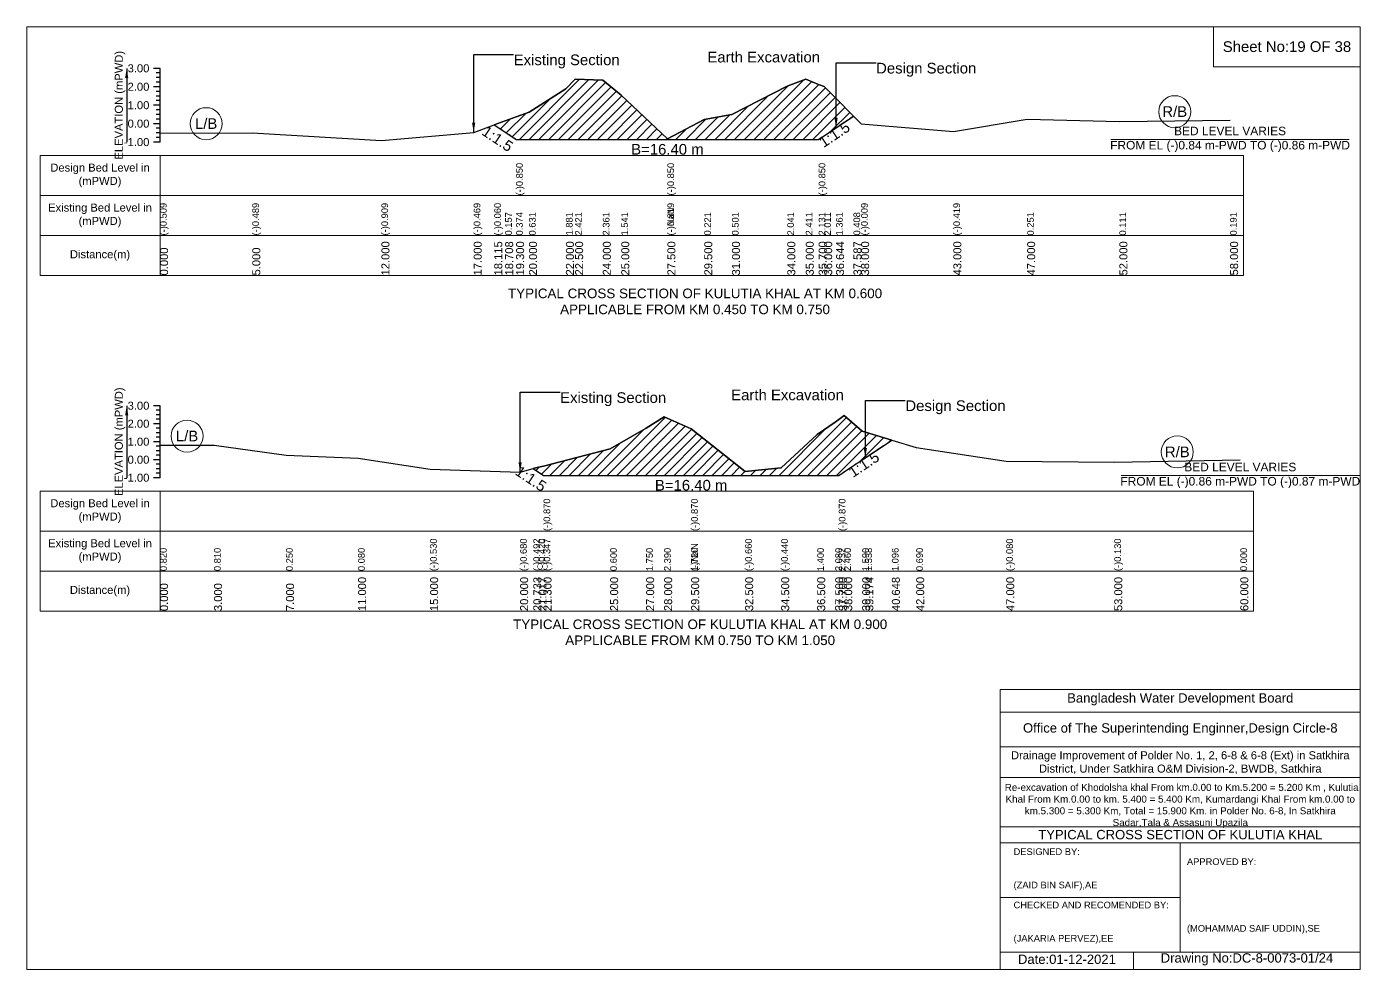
# Model space of a CAD drawing. Header units: inches. Extents: x 93000 to 476000, y -4242 to 0.
# Drawn here: x 280000 to 286000, y -4242 to 0 of the extents above; entities that cross this region are included whole.
import ezdxf

# ---------------------------------------------------------------- set-up
doc = ezdxf.new("R2010")
doc.units = ezdxf.units.IN
doc.header["$LTSCALE"] = 7
doc.header["$MEASUREMENT"] = 0
doc.linetypes.add('DASHED', pattern=[0.75, 0.5, -0.25])
for name, color, linetype, lineweight in [('Cross section Data Border', 7, 'Continuous', 9), ('Cross Section Labels', 7, 'Continuous', 9), ('Design_Bed_Level for Xsection', 7, 'DASHED', 25), ('Existing_Bed_Level for Xsection', 7, 'Continuous', 25), ('Long Section Labels', 7, 'Continuous', 9)]:
    doc.layers.add(name, color=color, linetype=linetype, lineweight=lineweight)
doc.styles.get("Standard").update_dxf_attribs({"font": 'arial.ttf'})
doc.dimstyles.get("Standard").update_dxf_attribs({"dimtxt": 0.18, "dimasz": 0.18, "dimexe": 0.18, "dimexo": 0.0625, "dimgap": 0.09, "dimtad": 0, "dimtih": 1, "dimtoh": 1, "dimdec": 4, "dimzin": 0, "dimdsep": 46, "dimtxsty": 'Standard', "dimcen": 0.09, "dimadec": 0, "dimazin": 0, "dimtfac": 1, "dimtdec": 4, "dimtofl": 0, "dimtmove": 0, "dimatfit": 3, "dimfxl": 1, "dimtolj": 1, "dimtzin": 0, "dimarcsym": 0})

msp = doc.modelspace()

# ---------------------------------------------------------------- hatches: boundary and pattern name
at = {"layer": 'Existing_Bed_Level for Xsection'}
h = msp.add_hatch(dxfattribs=at)
h.set_pattern_fill('ANSI31', color=256, scale=249, style=0)
h.paths.add_polyline_path([(282103.6, -441.5), (282152.7, -474.3), (282201.9, -507.1), (282260, -507.1), (282426, -507.1), (282467.5, -507.1), (282592, -507.1), (282675, -507.1), (282882.5, -507.1), (283048.5, -507.1), (283173, -507.1), (283422, -507.1), (283505, -507.1), (283563.1, -507.1), (283588, -490.5), (283641.4, -454.9), (283719.7, -402.7), (283641.4, -323.6), (283588, -269.6), (283563.1, -259.7), (283505, -236.4), (283422, -267.1), (283173, -395), (283048.5, -418.2), (282882.5, -504.5), (282675, -308.6), (282592, -240.6), (282467.5, -235.6), (282426, -280.4), (282260, -384.2), (282201.9, -405.5), (282152.7, -423.5)])
h = msp.add_hatch(dxfattribs=at)
h.set_pattern_fill('ANSI31', color=256, scale=243, style=0)
h.paths.add_polyline_path([(282279.4, -1988.8), (282302.4, -2004.1), (282325.3, -2019.4), (282625, -2019.4), (282787, -2019.4), (282868, -2019.4), (282989.5, -2019.4), (283232.5, -2019.4), (283394.5, -2019.4), (283556.5, -2019.4), (283637.5, -2019.4), (283653.7, -2019.4), (283678, -2003.2), (283759, -1949.2), (283773.1, -1939.8), (283892.5, -1860.2), (283773.1, -1824.4), (283759, -1820.1), (283678, -1749.7), (283653.7, -1768.1), (283637.5, -1780.4), (283556.5, -1835.5), (283394.5, -1984.6), (283232.5, -2002.4), (282989.5, -1809.6), (282868, -1755.3), (282787, -1807.2), (282625, -1900.3), (282325.3, -1977), (282302.4, -1982.9)])

# ---------------------------------------------------------------- linework, layer by layer
at = {"layer": 'Cross section Data Border'}
for points in [[(280000, 0), (286000, 0), (286000, -4242), (280000, -4242)], [(285340, 0), (286000, 0), (286000, -180), (285340, -180)], [(280060, -579.6), (285474, -579.6), (285474, -1119.6), (280060, -1119.6)], [(280060, -2089.9), (285520, -2089.9), (285520, -2629.9), (280060, -2629.9)]]:
    msp.add_lwpolyline(points, close=True, dxfattribs=at)
for points in [[(280600, -579.6), (280600, -1119.6)], [(280060, -759.6), (285474, -759.6)], [(280060, -939.6), (285474, -939.6)], [(280600, -2089.9), (280600, -2629.9)], [(280060, -2269.9), (285520, -2269.9)], [(280060, -2449.9), (285520, -2449.9)], [(284380, -4242), (284380, -2982), (286000, -2982)], [(284380, -3084), (286000, -3084)], [(284380, -3240), (286000, -3240)], [(284380, -3378), (286000, -3378)], [(284380, -3600), (286000, -3600)], [(284380, -3672), (286000, -3672)], [(285190, -3672), (285190, -4164)], [(284380, -3918), (285190, -3918)], [(284380, -4164), (286000, -4164)], [(284980, -4164), (284980, -4242)]]:
    msp.add_lwpolyline(points, dxfattribs=at)
at = {"layer": 'Cross Section Labels'}
for points in [[(284878.2, -507.1), (285949.8, -507.1)], [(284924.2, -2019.4), (285995.8, -2019.4)]]:
    msp.add_lwpolyline(points, dxfattribs=at)
for centre in [(285165, -382.5), (280807.5, -436.5), (280721.5, -1842.4), (285176.5, -1913.7)]:
    msp.add_circle(centre, 72, dxfattribs=at)
at = {"layer": 'Design_Bed_Level for Xsection'}
for points in [[(282103.6, -441.5), (282152.7, -474.3), (282201.9, -507.1), (282882.5, -507.1), (283563.1, -507.1), (283641.4, -454.9), (283719.7, -402.7)], [(282279.4, -1988.8), (282302.4, -2004.1), (282325.3, -2019.4), (282989.5, -2019.4), (283653.7, -2019.4), (283773.1, -1939.8), (283892.5, -1860.2)]]:
    msp.add_lwpolyline(points, dxfattribs=at)
at = {"layer": 'Existing_Bed_Level for Xsection'}
for points in [[(280600, -187.6), (280570, -187.6)], [(280600, -208.3), (280582, -208.3)], [(280600, -229.1), (280582, -229.1)], [(280600, -519.6), (280600, -436.6), (280600, -353.6), (280600, -270.6), (280600, -187.6)], [(280600, -478.8), (281015, -477.1), (281596, -512), (282011, -475.5), (282103.6, -441.5), (282152.7, -423.5), (282201.9, -405.5), (282201.9, -405.5), (282260, -384.2), (282426, -280.4), (282467.5, -235.6), (282592, -240.6), (282675, -308.6), (282882.5, -504.5), (282882.5, -504.5), (283048.5, -418.2), (283173, -395), (283422, -267.1), (283505, -236.4), (283563.1, -259.7), (283563.1, -259.7), (283588, -269.6), (283641.4, -323.6), (283719.7, -402.7), (283754, -437.3), (284169, -471.3), (284501, -415.7), (284916, -427.3), (285414, -420.7)], [(280600, -270.6), (280570, -270.6)], [(280600, -249.8), (280582, -249.8)], [(280600, -291.3), (280582, -291.3)], [(280600, -353.6), (280570, -353.6)], [(280600, -312.1), (280582, -312.1)], [(280600, -332.8), (280582, -332.8)], [(280600, -374.3), (280582, -374.3)], [(280600, -395.1), (280582, -395.1)], [(280600, -415.8), (280582, -415.8)], [(280600, -436.6), (280570, -436.6)], [(280600, -457.3), (280582, -457.3)], [(280600, -478.1), (280582, -478.1)], [(280600, -519.6), (280570, -519.6)], [(280600, -498.8), (280582, -498.8)], [(280600, -1705.9), (280570, -1705.9)], [(280600, -1726.2), (280582, -1726.2)], [(280600, -2029.9), (280600, -1948.9), (280600, -1867.9), (280600, -1786.9), (280600, -1705.9)], [(280600, -1786.9), (280570, -1786.9)], [(280600, -1746.4), (280582, -1746.4)], [(280600, -1766.7), (280582, -1766.7)], [(280600, -1882.5), (280843, -1883.3), (281167, -1928.7), (281491, -1942.4), (281815, -1991.8), (282220, -2004), (282279.4, -1988.8), (282302.4, -1982.9), (282325.3, -1977), (282325.3, -1977), (282625, -1900.3), (282787, -1807.2), (282868, -1755.3), (282989.5, -1809.6), (282989.5, -1809.6), (283232.5, -2002.4), (283394.5, -1984.6), (283556.5, -1835.5), (283637.5, -1780.4), (283653.7, -1768.1), (283653.7, -1768.1), (283678, -1749.7), (283759, -1820.1), (283773.1, -1824.4), (283892.5, -1860.2), (284002, -1893), (284407, -1955.4), (284893, -1959.5), (285460, -1948.9)], [(280600, -1807.2), (280582, -1807.2)], [(280600, -1827.4), (280582, -1827.4)], [(280600, -1847.7), (280582, -1847.7)], [(280600, -1867.9), (280570, -1867.9)], [(280600, -1888.2), (280582, -1888.2)], [(280600, -1908.4), (280582, -1908.4)], [(280600, -1948.9), (280570, -1948.9)], [(280600, -1928.7), (280582, -1928.7)], [(280600, -1969.2), (280582, -1969.2)], [(280600, -2029.9), (280570, -2029.9)], [(280600, -1989.4), (280582, -1989.4)], [(280600, -2009.7), (280582, -2009.7)]]:
    msp.add_lwpolyline(points, dxfattribs=at)
for points in [[(282103.6, -441.5), (282152.7, -474.3), (282201.9, -507.1), (282201.9, -507.1), (282260, -507.1), (282426, -507.1), (282467.5, -507.1), (282592, -507.1), (282675, -507.1), (282882.5, -507.1), (282882.5, -507.1), (283048.5, -507.1), (283173, -507.1), (283422, -507.1), (283505, -507.1), (283563.1, -507.1), (283563.1, -507.1), (283588, -490.5), (283641.4, -454.9), (283719.7, -402.7), (283719.7, -402.7), (283719.7, -402.7), (283641.4, -323.6), (283588, -269.6), (283563.1, -259.7), (283563.1, -259.7), (283505, -236.4), (283422, -267.1), (283173, -395), (283048.5, -418.2), (282882.5, -504.5), (282882.5, -504.5), (282675, -308.6), (282592, -240.6), (282467.5, -235.6), (282426, -280.4), (282260, -384.2), (282201.9, -405.5), (282201.9, -405.5), (282152.7, -423.5)], [(282279.4, -1988.8), (282302.4, -2004.1), (282325.3, -2019.4), (282325.3, -2019.4), (282625, -2019.4), (282787, -2019.4), (282868, -2019.4), (282989.5, -2019.4), (282989.5, -2019.4), (283232.5, -2019.4), (283394.5, -2019.4), (283556.5, -2019.4), (283637.5, -2019.4), (283653.7, -2019.4), (283653.7, -2019.4), (283678, -2003.2), (283759, -1949.2), (283773.1, -1939.8), (283892.5, -1860.2), (283773.1, -1824.4), (283759, -1820.1), (283678, -1749.7), (283653.7, -1768.1), (283653.7, -1768.1), (283637.5, -1780.4), (283556.5, -1835.5), (283394.5, -1984.6), (283232.5, -2002.4), (282989.5, -1809.6), (282989.5, -1809.6), (282868, -1755.3), (282787, -1807.2), (282625, -1900.3), (282325.3, -1977), (282325.3, -1977), (282302.4, -1982.9)]]:
    msp.add_lwpolyline(points, close=True, dxfattribs=at)

# ---------------------------------------------------------------- texts
at = {"layer": 'Cross section Data Border', "attachment_point": 5}
for s, insert, char_height in [('Sheet No:19 OF 38', (285670, -90), 48), ('Bangladesh Water Development Board', (285190, -3027), 42), ('Office of The Superintending Enginner,Design Circle-8', (285190, -3162), 42)]:
    msp.add_mtext(s, dxfattribs=dict(at, insert=insert, char_height=char_height))
at = {"layer": 'Cross section Data Border'}
for s, insert, char_height, width, attachment_point in [('Design Bed Level in (mPWD)', (280330, -669.6), 36, 480, 5), ('Existing Bed Level in (mPWD)', (280330, -849.6), 36, 480, 5), ('Distance(m)', (280330, -1029.6), 36, 480, 5), ('Design Bed Level in (mPWD)', (280330, -2179.9), 36, 480, 5), ('Existing Bed Level in (mPWD)', (280330, -2359.9), 36, 480, 5), ('Distance(m)', (280330, -2539.9), 36, 480, 5), ('Drainage Improvement of Polder No. 1, 2, 6-8 & 6-8 (Ext) in Satkhira District, Under Satkhira O&M Division-2, BWDB, Satkhira', (285190, -3312), 36, 1680, 5), (' Re-excavation of Khodolsha khal From km.0.00 to Km.5.200 = 5.200 Km , Kulutia Khal From Km.0.00 to km. 5.400 = 5.400 Km, Kumardangi Khal From km.0.00 to km.5.300 = 5.300 Km, Total = 15.900 Km. in Polder No. 6-8, In Satkhira Sadar,Tala & Assasuni Upazila', (285190, -3507), 31.6143, 1620, 5), ('TYPICAL CROSS SECTION OF KULUTIA KHAL', (285190, -3636), 42, 1680, 5), ('DESIGNED BY:^J^J^J(ZAID BIN SAIF),AE', (284440, -3792), 30, 840, 4), ('APPROVED BY:^J^J^J^J^J^J(MOHAMMAD SAIF UDDIN),SE', (285220, -3912), 30, 840, 4), ('CHECKED AND RECOMENDED BY:^J^J^J(JAKARIA PERVEZ),EE', (284440, -4032), 30, 840, 4), ('Date:01-12-2021', (284680, -4197), 42, 840, 5), ('Drawing No:DC-8-0073-01/24', (285490, -4197), 42, 1320, 5)]:
    msp.add_mtext(s, dxfattribs=dict(at, insert=insert, char_height=char_height, width=width, attachment_point=attachment_point))
at = {"layer": 'Cross Section Labels'}
for s, insert, char_height, attachment_point in [('Earth Excavation', (283062.5, -112.9), 48, 1), ('Existing Section', (282191, -125.3), 48, 1), ('Design Section', (283821.4, -162.7), 48, 1), ('R/B', (285165, -382.5), 48, 5), ('L/B', (280807.5, -436.5), 48, 5), ('BED LEVEL VARIES ^JFROM EL (-)0.84 m-PWD TO (-)0.86 m-PWD', (285414, -507.1), 38.4, 5), ('B=16.40 m', (282882.5, -527.9), 48, 2), ('TYPICAL CROSS SECTION OF KULUTIA KHAL AT KM 0.600^JAPPLICABLE FROM KM 0.450 TO KM 0.750', (283007, -1236.5), 43.2, 5), ('Existing Section', (282400, -1645.2), 48, 1), ('Earth Excavation', (283169.5, -1633), 48, 1), ('Design Section', (283953.1, -1681.6), 48, 1), ('L/B', (280721.5, -1842.4), 48, 5), ('R/B', (285176.5, -1913.7), 48, 5), ('BED LEVEL VARIES ^JFROM EL (-)0.86 m-PWD TO (-)0.87 m-PWD', (285460, -2019.4), 38.4, 5), ('B=16.40 m', (282989.5, -2039.6), 48, 2), ('TYPICAL CROSS SECTION OF KULUTIA KHAL AT KM 0.900^JAPPLICABLE FROM KM 0.750 TO KM 1.050', (283030, -2725.5), 43.2, 5)]:
    msp.add_mtext(s, dxfattribs=dict(at, insert=insert, char_height=char_height, attachment_point=attachment_point))
at = {"layer": 'Cross Section Labels', "char_height": 48, "attachment_point": 2}
for insert, rotation in [((282132, -484.7), 326.30993), ((283620.7, -465.3), 33.69007), ((283752.9, -1949.9), 33.69007), ((282282.1, -2014.2), 326.30993)]:
    msp.add_mtext('1:1.5', dxfattribs=dict(at, insert=insert, rotation=rotation))
at = {"layer": 'Existing_Bed_Level for Xsection', "char_height": 36, "attachment_point": 5, "rotation": 90}
for insert in [(280420, -353.6), (280420, -1867.9)]:
    msp.add_mtext('ELEVATION (mPWD)', dxfattribs=dict(at, insert=insert))
at = {"layer": 'Existing_Bed_Level for Xsection', "char_height": 36, "attachment_point": 6}
for s, insert in [('3.00', (280552, -187.6)), ('2.00', (280552, -270.6)), ('1.00', (280552, -353.6)), ('0.00', (280552, -436.6)), ('-1.00', (280552, -519.6)), ('3.00', (280552, -1705.9)), ('2.00', (280552, -1786.9)), ('1.00', (280552, -1867.9)), ('0.00', (280552, -1948.9)), ('-1.00', (280552, -2029.9))]:
    msp.add_mtext(s, dxfattribs=dict(at, insert=insert))
at = {"layer": 'Long Section Labels', "attachment_point": 1, "rotation": 90}
for s, insert, char_height in [('(-)0.850', (282201.9, -759.6), 30), ('(-)0.850', (282882.5, -759.6), 30), ('(-)0.850', (283563.1, -759.6), 30), ('(-)0.509', (280600, -939.6), 30), ('(-)0.489', (281015, -939.6), 30), ('(-)0.909', (281596, -939.6), 30), ('(-)0.469', (282011, -939.6), 30), ('(-)0.060', (282103.6, -939.6), 30), ('0.157', (282152.7, -939.6), 30), ('0.374', (282201.9, -939.6), 30), ('0.374', (282201.9, -939.6), 30), ('0.374', (282201.9, -939.6), 30), ('0.631', (282260, -939.6), 30), ('1.881', (282426, -939.6), 30), ('2.421', (282467.5, -939.6), 30), ('2.361', (282592, -939.6), 30), ('1.541', (282675, -939.6), 30), ('(-)0.819', (282882.5, -939.6), 30), ('(-)0.819', (282882.5, -939.6), 30), ('(-)NaN', (282882.5, -939.6), 30), ('0.221', (283048.5, -939.6), 30), ('0.501', (283173, -939.6), 30), ('2.041', (283422, -939.6), 30), ('2.411', (283505, -939.6), 30), ('2.131', (283563.1, -939.6), 30), ('2.131', (283563.1, -939.6), 30), ('2.131', (283563.1, -939.6), 30), ('2.011', (283588, -939.6), 30), ('1.361', (283641.4, -939.6), 30), ('0.408', (283719.7, -939.6), 30), ('(-)0.009', (283754, -939.6), 30), ('(-)0.419', (284169, -939.6), 30), ('0.251', (284501, -939.6), 30), ('0.111', (284916, -939.6), 30), ('0.191', (285414, -939.6), 30), ('0.000', (280600, -1119.6), 36), ('5.000', (281015, -1119.6), 36), ('12.000', (281596, -1119.6), 36), ('17.000', (282011, -1119.6), 36), ('18.115', (282103.6, -1119.6), 36), ('18.708', (282152.7, -1119.6), 36), ('19.300', (282201.9, -1119.6), 36), ('19.300', (282201.9, -1119.6), 36), ('19.300', (282201.9, -1119.6), 36), ('20.000', (282260, -1119.6), 36), ('22.000', (282426, -1119.6), 36), ('22.500', (282467.5, -1119.6), 36), ('24.000', (282592, -1119.6), 36), ('25.000', (282675, -1119.6), 36), ('27.500', (282882.5, -1119.6), 36), ('27.500', (282882.5, -1119.6), 36), ('27.500', (282882.5, -1119.6), 36), ('29.500', (283048.5, -1119.6), 36), ('31.000', (283173, -1119.6), 36), ('34.000', (283422, -1119.6), 36), ('35.000', (283505, -1119.6), 36), ('35.700', (283563.1, -1119.6), 36), ('35.700', (283563.1, -1119.6), 36), ('35.700', (283563.1, -1119.6), 36), ('36.000', (283588, -1119.6), 36), ('36.644', (283641.4, -1119.6), 36), ('37.587', (283719.7, -1119.6), 36), ('38.000', (283754, -1119.6), 36), ('43.000', (284169, -1119.6), 36), ('47.000', (284501, -1119.6), 36), ('52.000', (284916, -1119.6), 36), ('58.000', (285414, -1119.6), 36), ('(-)0.870', (282325.3, -2269.9), 30), ('(-)0.870', (282989.5, -2269.9), 30), ('(-)0.870', (283653.7, -2269.9), 30), ('(-)0.530', (281815, -2449.9), 30), ('(-)0.680', (282220, -2449.9), 30), ('(-)0.492', (282279.4, -2449.9), 30), ('(-)0.420', (282302.4, -2449.9), 30), ('(-)0.347', (282325.3, -2449.9), 30), ('(-)0.347', (282325.3, -2449.9), 30), ('(-)0.347', (282325.3, -2449.9), 30), ('(-)NaN', (282989.5, -2449.9), 30), ('(-)0.660', (283232.5, -2449.9), 30), ('(-)0.440', (283394.5, -2449.9), 30), ('(-)0.080', (284407, -2449.9), 30), ('(-)0.130', (284893, -2449.9), 30), ('0.820', (280600, -2449.9), 30), ('0.810', (280843, -2449.9), 30), ('0.250', (281167, -2449.9), 30), ('0.080', (281491, -2449.9), 30), ('0.600', (282625, -2449.9), 30), ('1.750', (282787, -2449.9), 30), ('2.390', (282868, -2449.9), 30), ('1.720', (282989.5, -2449.9), 30), ('1.720', (282989.5, -2449.9), 30), ('1.400', (283556.5, -2449.9), 30), ('2.080', (283637.5, -2449.9), 30), ('2.232', (283653.7, -2449.9), 30), ('2.232', (283653.7, -2449.9), 30), ('2.232', (283653.7, -2449.9), 30), ('2.460', (283678, -2449.9), 30), ('1.590', (283759, -2449.9), 30), ('1.538', (283773.1, -2449.9), 30), ('1.096', (283892.5, -2449.9), 30), ('0.690', (284002, -2449.9), 30), ('0.000', (285460, -2449.9), 30), ('0.000', (280600, -2629.9), 36), ('3.000', (280843, -2629.9), 36), ('7.000', (281167, -2629.9), 36), ('11.000', (281491, -2629.9), 36), ('15.000', (281815, -2629.9), 36), ('20.000', (282220, -2629.9), 36), ('20.733', (282279.4, -2629.9), 36), ('21.017', (282302.4, -2629.9), 36), ('21.300', (282325.3, -2629.9), 36), ('21.300', (282325.3, -2629.9), 36), ('21.300', (282325.3, -2629.9), 36), ('25.000', (282625, -2629.9), 36), ('27.000', (282787, -2629.9), 36), ('28.000', (282868, -2629.9), 36), ('29.500', (282989.5, -2629.9), 36), ('29.500', (282989.5, -2629.9), 36), ('29.500', (282989.5, -2629.9), 36), ('32.500', (283232.5, -2629.9), 36), ('34.500', (283394.5, -2629.9), 36), ('36.500', (283556.5, -2629.9), 36), ('37.500', (283637.5, -2629.9), 36), ('37.700', (283653.7, -2629.9), 36), ('37.700', (283653.7, -2629.9), 36), ('37.700', (283653.7, -2629.9), 36), ('38.000', (283678, -2629.9), 36), ('39.000', (283759, -2629.9), 36), ('39.174', (283773.1, -2629.9), 36), ('40.648', (283892.5, -2629.9), 36), ('42.000', (284002, -2629.9), 36), ('47.000', (284407, -2629.9), 36), ('53.000', (284893, -2629.9), 36), ('60.000', (285460, -2629.9), 36)]:
    msp.add_mtext(s, dxfattribs=dict(at, insert=insert, char_height=char_height))

# ---------------------------------------------------------------- leaders
at = {"layer": 'Cross Section Labels', "annotation_type": 0, "has_hookline": 1, "hookline_direction": 0}
for points, text_width in [([(282011, -475.5), (282011, -125.3), (282190.9, -125.3)], 467.2), ([(283641.4, -454.9), (283641.4, -162.7), (283821.3, -162.7)], 441.2), ([(282220, -2004), (282220, -1645.2), (282399.9, -1645.2)], 467.2), ([(283773.1, -1939.8), (283773.1, -1681.6), (283953, -1681.6)], 441.2)]:
    msp.add_leader(points, dimstyle='Standard', override={"dimasz": 43.2}, dxfattribs=dict(at, text_width=text_width))
at = {"layer": 'Existing_Bed_Level for Xsection'}
for points in [[(280450, -187.6), (280450, -519.6)], [(280450, -1705.9), (280450, -2029.9)]]:
    msp.add_leader(points, dimstyle='Standard', override={"dimasz": 43.2}, dxfattribs=at)

doc.saveas('drawing.dxf')
